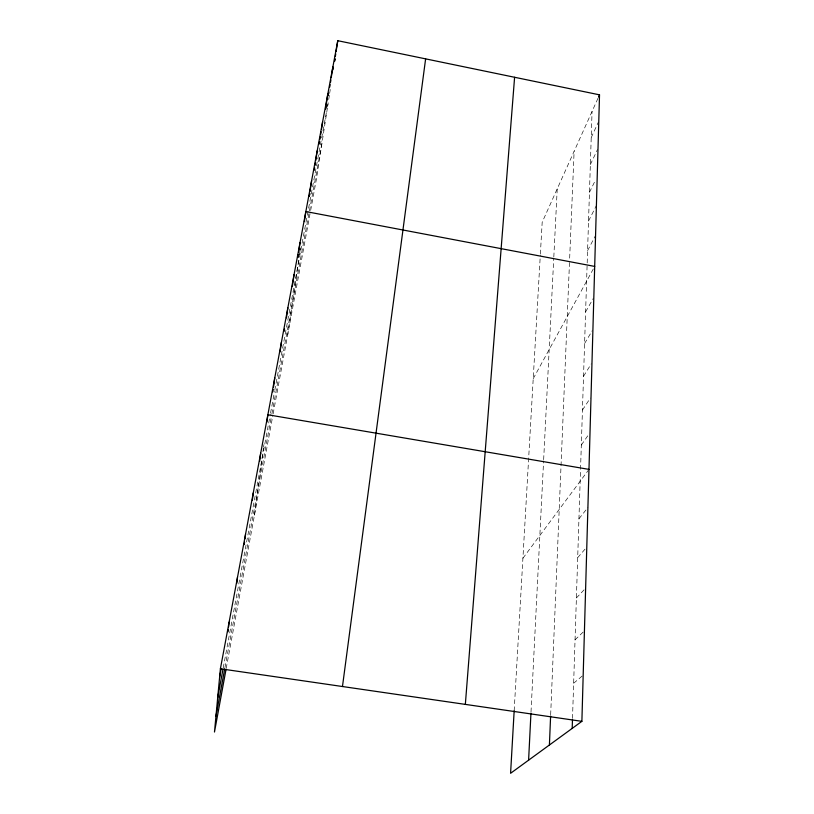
<?xml version="1.0" encoding="UTF-8"?>
<svg xmlns="http://www.w3.org/2000/svg" width="814" height="814" viewBox="0 0 814 814"><rect width="100%" height="100%" fill="white"/><g stroke="black" fill="none" stroke-linecap="round" stroke-linejoin="round"><path stroke-width="0.61" stroke-dasharray="4.07 3.05" d="M572.517 718.365L592.063 111.426M550.661 714.784L569.566 260.653M569.668 258.15L574.114 151.302M531.013 711.914L543.589 460.917M543.66 459.656L553.744 258.242M553.815 256.99L557.224 188.838M514.163 710.795L540.293 255.352M540.364 254.1L542.185 222.253L598.534 97.049M254.456 515.191L263.4 448.219M263.563 447.028L263.878 444.648M287.678 334.992L298.758 259.697M299.46 254.955L299.979 251.394M300.163 250.213L300.508 247.843M327.391 108.048L316.514 178.622L310.653 210.419M327.584 106.827L328.337 101.943L327.655 105.576M328.714 99.461L329.487 94.495M329.67 93.254L330.25 89.52M224.939 667.592L271.673 414.998M271.896 413.787L322.069 142.552M226.2 668.447L272.934 414.967M273.158 413.736L310.419 211.66M223.199 667.999L270.309 414.357M270.533 413.146L274.572 391.432M274.796 390.232L311.029 195.136M311.253 193.925L316.229 167.104M316.463 165.873L326.76 110.429M591.218 137.586L598.28 122.324M590.354 164.55L597.507 149.532M589.458 192.348L595.003 181.054M588.532 221.032L596.408 205.535M587.576 250.641L595.563 235.48M533.211 378.693L594.118 267.48M585.602 311.874L593.233 298.494M584.584 343.528L592.277 330.626M583.536 376.241L591.33 363.756M582.448 410.053L590.354 398.046M581.318 445.044L589.295 433.618M522.914 558.251L588.247 470.37M578.947 518.772L587.901 507.539M577.696 557.641L586.792 547.11M576.393 597.964L585.632 588.196M575.04 639.804L584.432 630.86M573.646 683.251L583.18 675.203"/><path stroke-width="1.22" d="M514.163 710.795L510.582 773.3L581.888 721.336L599.521 94.841L337.779 40.7L220.401 668.772L214.479 732.03L225.977 669.668M572.191 728.408L572.476 719.627M549.409 745.003L550.61 716.035M528.601 760.164L530.952 713.176M465.343 704.395L514.601 77.279M228.103 631.766L228.358 629.354M228.612 626.943L229.121 622.12M236.823 583.19L237.485 577.33M244.302 544.546L244.576 542.266M244.983 538.858L245.533 534.299M252.35 500.213L253.266 492.928M259.646 461.284L260.704 453.113M266.89 422.12L267.867 414.764L588.98 469.383M342.47 686.528L425.62 58.873M272.853 391.88L273.168 389.54M273.494 387.199L274.776 377.818M280.077 351.923L281.43 342.185M286.436 317.867L287.861 307.814M292.338 286.569L294.058 274.613M297.914 257.275L298.27 254.823M298.626 252.36L300.051 242.552M304.365 221.591L305.85 211.548L594.698 266.422M309.666 193.773L309.32 196.154L309.829 193.661M310.022 191.392L311.62 180.667M315.008 165.384L315.374 162.963M315.74 160.531L317.195 150.814M319.983 139.235L320.35 136.762M320.726 134.29L321.103 131.817M321.469 129.355L322.598 121.937M325.529 109.035L327.818 93.986M330.515 82.346L330.881 79.975M331.237 77.605L332.875 66.921M334.625 61.172L335.002 58.71L334.534 61.192M335.368 56.308L335.744 53.907M336.111 51.506L337.779 40.7M215.964 716.116L224.715 668.833M219.587 677.421L221.194 668.782M284.137 331.379L284.585 328.958M297.965 257.275L298.423 254.823M314.184 170.279L314.652 167.816M319.057 144.2L319.515 141.717M325.6 109.107L326.058 106.665M328.103 95.696L328.561 93.254M329.69 87.159L330.148 84.717M332.916 69.862L333.384 67.379M217.694 697.69L222.975 669.24M598.534 97.049L599.521 94.841M220.401 668.772L581.888 721.336"/></g></svg>
